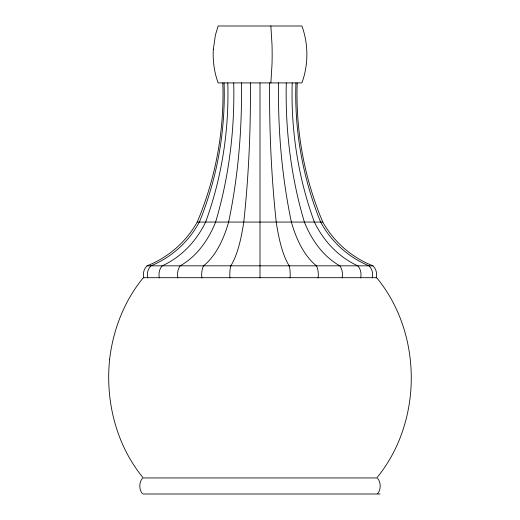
<?xml version="1.0" encoding="UTF-8"?>
<svg xmlns="http://www.w3.org/2000/svg" width="520" height="520" viewBox="0 0 520 520"><rect width="100%" height="100%" fill="white"/><g stroke="black" fill="none" stroke-linecap="round" stroke-linejoin="round"><path stroke-width="0.78" d="M270.868 82.914L272.012 64.227A85.222 22.081 -90 0 0 272.012 44.688L270.868 26M142.441 478.316C138.924 482.339 138.924 489.71 142.441 493.727M377.559 493.727C381.075 489.71 381.075 482.339 377.559 478.316M143.767 277.921A12.357 12.357 0 0 1 147.062 265.824A99.327 99.327 0 0 0 197.23 222.066L322.771 222.066A99.327 99.327 0 0 0 372.938 265.824A12.357 12.357 0 0 1 376.233 277.921M147.062 265.824L372.938 265.824M143.039 494L380.107 494M260 82.914L260 277.921M147.726 277.921A12.357 11.934 -90 0 1 150.91 265.824A99.327 95.94 -90 0 0 199.368 222.066A328.725 317.525 -90 0 0 224.075 82.914M159.334 277.921A12.357 10.699 -90 0 1 162.195 265.824A99.327 86.021 90 0 0 205.641 222.066A328.725 284.687 -90 0 0 227.792 82.914M177.808 277.921A12.357 8.736 -90 0 1 180.141 265.824A99.327 70.233 -90 0 0 215.618 222.066A328.725 232.447 -90 0 0 233.701 82.914M201.883 277.921A12.357 6.175 -90 0 1 203.528 265.824A99.327 49.666 -90 0 0 228.618 222.066A328.725 164.365 -90 0 0 241.404 82.914M229.918 277.921A12.357 3.198 -90 0 1 230.769 265.824A99.327 25.707 -90 0 0 243.756 222.066A328.725 85.078 -90 0 0 250.374 82.914M290.082 277.921A12.357 3.198 -90 0 0 289.231 265.824A99.327 25.707 -90 0 1 276.244 222.066A328.725 85.078 -90 0 1 269.627 82.914M318.117 277.921A12.357 6.175 -90 0 0 316.472 265.824A99.327 49.666 90 0 1 291.382 222.066A328.725 164.365 -90 0 1 278.596 82.914M342.193 277.921A12.357 8.736 -90 0 0 339.859 265.824A99.327 70.233 90 0 1 304.382 222.066A328.725 232.447 -90 0 1 286.299 82.914M360.666 277.921A12.357 10.699 -90 0 0 357.806 265.824A99.327 86.021 -90 0 1 314.36 222.066A328.725 284.687 90 0 1 292.208 82.914M372.275 277.921A12.357 11.934 -90 0 0 369.09 265.824A99.327 95.94 90 0 1 320.632 222.066A328.725 317.525 -90 0 1 295.925 82.914M322.771 222.066A328.725 328.725 0 0 1 297.193 82.914M222.807 82.914A328.725 328.725 0 0 1 197.23 222.066M213.304 49.562C212.686 60.853 214.26 72.28 218.14 82.914L301.912 82.914C308.529 64.714 308.529 44.2 301.912 26L218.14 26L215.397 35.133L213.304 49.562M109.623 359.353C105.242 401.213 116.252 445.192 143.24 477.945L376.76 477.945C422.806 421.902 422.76 333.691 376.668 277.687L143.332 277.687C124.267 300.827 113.106 329.713 109.623 359.353"/></g></svg>
